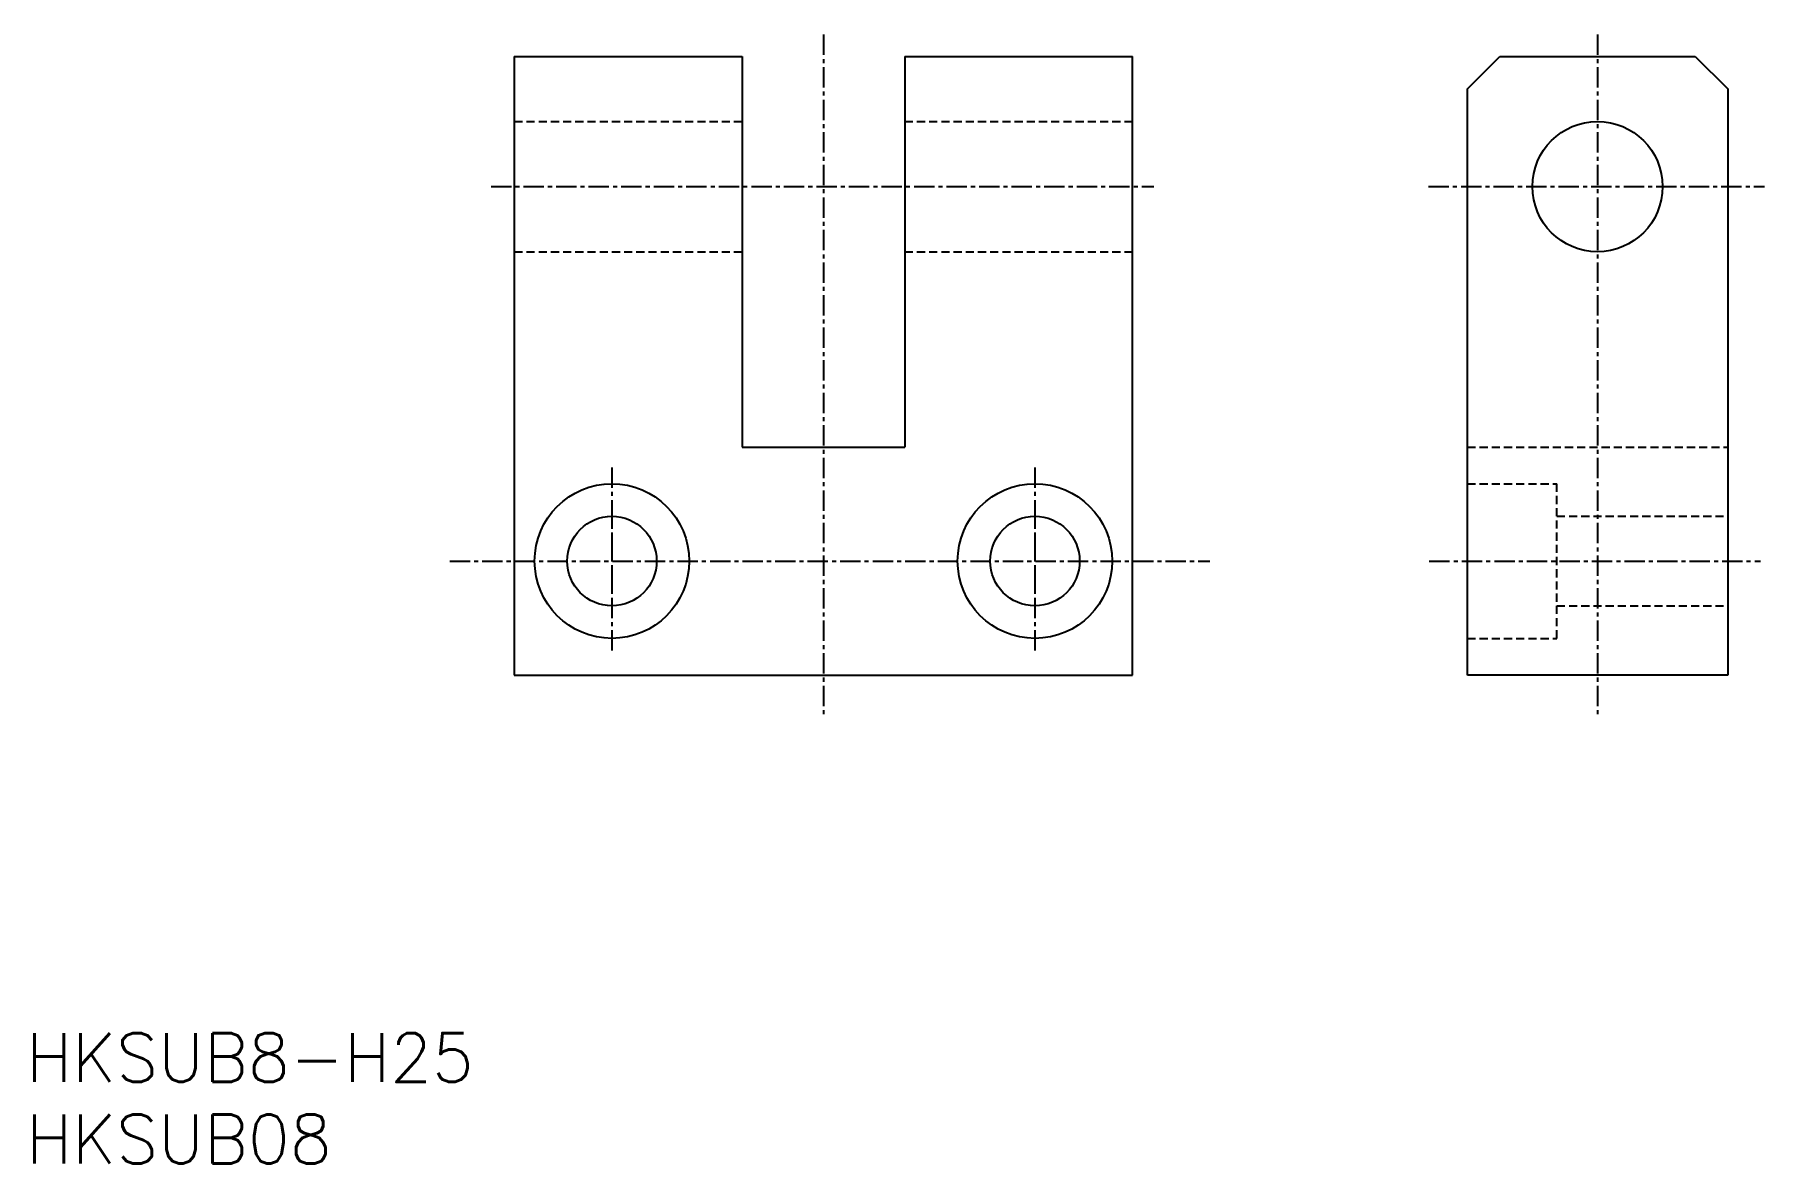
# Model space of a CAD drawing. Extents: x 1 to 107, y 0 to 69.
import ezdxf

# ---------------------------------------------------------------- set-up
doc = ezdxf.new("R2010")
doc.units = 0
doc.linetypes.add('CENTER', pattern=[2, 1.25, -0.25, 0.25, -0.25])
doc.linetypes.add('DASHED', pattern=[0.75, 0.5, -0.25])
doc.layers.get('0').update_dxf_attribs({"linetype": 'CONTINUOUS'})
doc.layers.add('CENTER', color=1, linetype='CENTER')
doc.styles.get("Standard").update_dxf_attribs({"font": 'txt.shx'})

# ---------------------------------------------------------------- blocks, each defined once
blk = doc.blocks.new('*U12')
at = {"color": 7, "linetype": 'CONTINUOUS'}
blk.add_text('HKSUB08', height=3, dxfattribs=at).set_placement((0, 0))
blk = doc.blocks.new('*U13')
at = {"color": 7, "linetype": 'CONTINUOUS'}
blk.add_text('HKSUB8-H25', height=3, dxfattribs=at).set_placement((0, 5))

msp = doc.modelspace()

# ---------------------------------------------------------------- linework, layer by layer
at = {"color": 7, "linetype": 'CONTINUOUS'}
for p, q in [((30, 68), (30, 30)), ((30, 68), (44, 68)), ((44, 68), (44, 44)), ((54, 68), (54, 44)), ((54, 68), (68, 68)), ((68, 30), (68, 68)), ((88.58, 66), (90.58, 68)), ((90.58, 68), (102.58, 68)), ((102.58, 68), (104.58, 66)), ((88.58, 30), (88.58, 66)), ((104.58, 66), (104.58, 30)), ((44, 44), (54, 44)), ((30, 30), (68, 30)), ((104.58, 30), (88.58, 30))]:
    msp.add_line(p, q, dxfattribs=at)
at = {"color": 3, "linetype": 'DASHED'}
for p, q in [((30, 64), (44, 64)), ((54, 64), (68, 64)), ((30, 56), (44, 56)), ((54, 56), (68, 56)), ((88.58, 44), (104.58, 44)), ((88.58, 41.75), (94.08, 41.75)), ((94.08, 32.25), (94.08, 41.75)), ((94.08, 39.75), (104.58, 39.75)), ((94.08, 34.25), (104.58, 34.25)), ((88.58, 32.25), (94.08, 32.25))]:
    msp.add_line(p, q, dxfattribs=at)
at = {"color": 7, "linetype": 'CONTINUOUS'}
for centre, radius in [((96.58, 60), 4), ((36, 37), 4.75), ((62, 37), 4.75), ((36, 37), 2.75), ((62, 37), 2.75)]:
    msp.add_circle(centre, radius, dxfattribs=at)
at = {"layer": 'CENTER', "color": 1, "linetype": 'CENTER'}
for p, q in [((49, 69.34), (49, 27.52)), ((96.58, 69.34), (96.58, 27.52)), ((28.57, 60), (69.3, 60)), ((86.19, 60), (106.84, 60)), ((36, 42.75), (36, 31.25)), ((62, 42.75), (62, 31.25)), ((36, 40.23), (36, 33.72)), ((62, 40.23), (62, 33.72)), ((26.03, 37), (72.76, 37)), ((86.24, 37), (106.59, 37))]:
    msp.add_line(p, q, dxfattribs=at)

# ---------------------------------------------------------------- block references
at = {"color": 7, "linetype": 'CONTINUOUS'}
for name in ['*U13', '*U12']:
    msp.add_blockref(name, (0, 0), dxfattribs=at)

doc.saveas('drawing.dxf')
